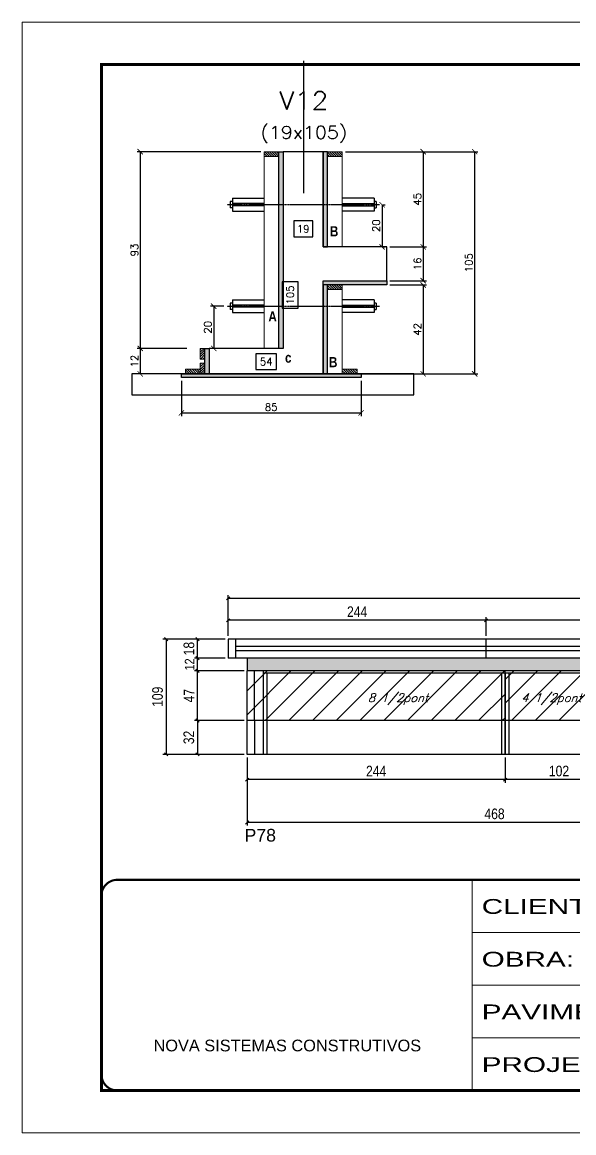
# Model space of a CAD drawing. Extents: x -10448 to -1189, y -11772 to 17235.
# Drawn here: x -10448 to -9926, y 11200 to 12250 of the extents above; entities that cross this region are included whole.
import ezdxf
from ezdxf.enums import TextEntityAlignment as Align

# ---------------------------------------------------------------- set-up
doc = ezdxf.new("R2010")
doc.units = 0
for name, pattern in [('CONTINUO', [0]), ('DASHED', [0.75, 0.5, -0.25]), ('HIDDEN', [0.375, 0.25, -0.125])]:
    doc.linetypes.add(name, pattern=pattern)
for name, color, linetype in [('5', 5, 'Continuous'), ('barrote', 251, 'Continuous'), ('COTA', 241, 'Continuous'), ('Cota Seção (2x)', 4, 'Continuous'), ('detalhes', 4, 'Continuous'), ('Painéis', 200, 'Continuous'), ('Reaproveitamento', 251, 'Continuous'), ('SARR_2.2x7', 40, 'Continuous'), ('SARR_3.5x7', 81, 'Continuous'), ('TENSOR', 3, 'Continuous'), ('texto', 7, 'Continuous'), ('Texto de Titulo', 7, 'Continuous'), ('Texto Qtd Sarr', 242, 'Continuous')]:
    doc.layers.add(name, color=color, linetype=linetype)
for name, color, linetype, lineweight in [('CONCRETO', 251, 'Continuous', 25), ('Folhas', 255, 'Continuous', 9), ('Hachura', 251, 'Continuous', 9), ('Madeira', 126, 'Continuous', 18), ('SARRAFO DE PRESSAO', 251, 'DASHED', 9), ('Texto Seção', 7, 'Continuous', 15)]:
    doc.layers.add(name, color=color, linetype=linetype, lineweight=lineweight)
doc.styles.add('ARIAL', font='arial.ttf')
doc.styles.add('COTA TECNICA', font='techl___.ttf', dxfattribs={"height": 10})
doc.styles.add('COTA TECNICA-50', font='techl___.ttf', dxfattribs={"height": 9})
doc.styles.add('Romans', font='romans.shx')
doc.styles.get("Standard").update_dxf_attribs({"font": 'arial.ttf'})
doc.styles.add('TECNICA', font='techb___.ttf', dxfattribs={"height": 10})
doc.styles.add('Tecnologia', font='')
doc.styles.get('Tecnologia').set_extended_font_data('Forgotten Futurist')
doc.dimstyles.new('COTA PAINEL-50', dxfattribs={"dimtxt": 9, "dimasz": 3, "dimexe": 3, "dimexo": 3, "dimgap": 3, "dimtad": 1, "dimdec": 1, "dimzin": 12, "dimdsep": 46, "dimtxsty": 'COTA TECNICA-50', "dimblk1": 'OBLIQUE', "dimblk2": 'OBLIQUE', "dimsah": 1, "dimcen": 0.9, "dimclrd": 4, "dimclre": 4, "dimclrt": 240, "dimadec": 1, "dimazin": 3, "dimtfac": 1, "dimtdec": 1, "dimtmove": 0, "dimatfit": 3, "dimfxl": 1, "dimtolj": 1, "dimtzin": 12, "dimarcsym": 0})
doc.dimstyles.new('Cota Seção (2x)', dxfattribs={"dimtxt": 7, "dimasz": 5, "dimexe": 3, "dimexo": 3, "dimgap": 2, "dimtad": 3, "dimdec": 1, "dimlfac": 0.5, "dimzin": 12, "dimdsep": 46, "dimtxsty": 'Romans', "dimblk": 'ARCHTICK', "dimcen": 0, "dimclrd": 4, "dimclre": 4, "dimclrt": 1, "dimadec": 1, "dimazin": 3, "dimtfac": 1, "dimtdec": 1, "dimtmove": 0, "dimatfit": 3, "dimldrblk": 'OBLIQUE', "dimfxl": 1, "dimtolj": 1, "dimtzin": 12, "dimarcsym": 0})
doc.dimstyles.new('Cota Seção interna', dxfattribs={"dimtxt": 7, "dimasz": 6, "dimexe": 0.18, "dimexo": 2, "dimgap": -4, "dimtad": 3, "dimdec": 1, "dimlfac": 0.5, "dimzin": 12, "dimdsep": 46, "dimtxsty": 'Romans', "dimblk": 'ARCHTICK', "dimcen": 0.09, "dimse1": 1, "dimse2": 1, "dimsd1": 1, "dimsd2": 1, "dimclrd": 180, "dimclre": 5, "dimclrt": 1, "dimadec": 0, "dimazin": 3, "dimtfac": 1, "dimtdec": 1, "dimtofl": 0, "dimtmove": 0, "dimatfit": 3, "dimldrblk": 'ARCHTICK', "dimfxl": 1, "dimtolj": 1, "dimtzin": 0, "dimarcsym": 0})
doc.dimstyles.new('PAINEL', dxfattribs={"dimtxt": 10, "dimasz": 3, "dimexe": 3, "dimexo": 3, "dimgap": 3, "dimtad": 1, "dimdec": 1, "dimzin": 12, "dimdsep": 46, "dimtxsty": 'COTA TECNICA', "dimblk1": 'OBLIQUE', "dimblk2": 'OBLIQUE', "dimsah": 1, "dimcen": 0.9, "dimclrd": 4, "dimclre": 4, "dimclrt": 240, "dimadec": 1, "dimazin": 3, "dimtfac": 1, "dimtdec": 1, "dimtmove": 0, "dimatfit": 3, "dimfxl": 1, "dimtolj": 1, "dimtzin": 12, "dimarcsym": 0})

# ---------------------------------------------------------------- blocks, each defined once
blk = doc.blocks.new('9999999999')
at = {"color": 30, "linetype": 'CONTINUO'}
for p, q in [((98564.6, 34230.2), (98564.6, 34429.4)), ((98564.6, 34379.6), (99584, 34379.6)), ((98564.6, 34329.8), (99488, 34329.8)), ((98564.6, 34280), (99488, 34280))]:
    blk.add_line(p, q, dxfattribs=at)
at = {"color": 30, "linetype": 'CONTINUO', "const_width": 2}
blk.add_lwpolyline([(99584, 34230.2), (99584, 34414.4, 0.414214), (99569, 34429.4), (98229, 34429.4, 0.414214), (98214, 34414.4), (98214, 34245.2, 0.414214), (98229, 34230.2), (99584, 34230.2)], format="xyb", dxfattribs=at)
at = {"layer": 'Folhas'}
blk.add_lwpolyline([(98139, 34190.2), (99624, 34190.2), (99624, 35240.2), (98139, 35240.2)], close=True, dxfattribs=at)
at = {"layer": 'Folhas', "color": 30, "const_width": 3}
blk.add_lwpolyline([(98214, 34230.2), (99584, 34230.2), (99584, 35200.2), (98214, 35200.2)], close=True, dxfattribs=at)
at = {"color": 7, "linetype": 'Continuous', "ltscale": 5, "style": 'ARIAL'}
blk.add_text('NOVA SISTEMAS CONSTRUTIVOS', height=11.059, dxfattribs=at).set_placement((98263.2, 34267.2))
at = {"layer": 'Folhas', "color": 7, "style": 'Tecnologia', "width": 1.5}
for s, p in [('CLIENTE:', (98573.7, 34397.2)), ('OBRA:', (98573.7, 34347.3)), ('PAVIMENTO:', (98573.7, 34297.5)), ('PROJETO:', (98573.7, 34247.7))]:
    blk.add_text(s, height=14, dxfattribs=at).set_placement(p)
blk = doc.blocks.new('titulo1')
at = {"layer": 'Defpoints', "color": 252, "linetype": 'HIDDEN', "ltscale": 2}
blk.add_line((0, 0), (0, 125), dxfattribs=at)
at = {"layer": 'Defpoints', "style": 'Romans', "oblique": 15}
blk.add_attdef('FOLHA', text='', height=10, dxfattribs=at).set_placement((0, 15.6), align=Align.MIDDLE_CENTER)
at = {"layer": 'Texto Qtd Sarr', "color": 3, "style": 'Romans', "oblique": 15}
for tag, height, p in [('TITULO', 17, (0, 71.4)), ('SEÇÃO', 12, (0, 41.5))]:
    blk.add_attdef(tag, text='', height=height, dxfattribs=at).set_placement(p, align=Align.MIDDLE_CENTER)
blk = doc.blocks.new('_ArchTick')
at = {"color": 0, "linetype": 'ByBlock', "const_width": 0.15}
blk.add_lwpolyline([(-0.5, -0.5), (0.5, 0.5)], dxfattribs=at)
blk = doc.blocks.new('*D430')
at = {"layer": 'COTA', "color": 4, "lineweight": -2, "transparency": 16777216}
for p, q in [((-10222.4, 12127.5), (-10339.6, 12127.5)), ((-10336.6, 12127.5), (-10336.6, 11941.5)), ((-10292.4, 11941.5), (-10339.6, 11941.5))]:
    blk.add_line(p, q, dxfattribs=at)
at = {"layer": 'Defpoints', "color": 0, "transparency": 16777216}
for p in [(-10219.4, 12127.5), (-10336.6, 11941.5), (-10289.4, 11941.5)]:
    blk.add_point(p, dxfattribs=at)
at = {"layer": 'COTA', "color": 4, "lineweight": -2, "transparency": 16777216, "xscale": 5, "yscale": 5, "zscale": 5}
for p, rotation in [((-10336.6, 12127.5), 90), ((-10336.6, 11941.5), 270)]:
    blk.add_blockref('_ArchTick', p, dxfattribs=dict(at, rotation=rotation))
at = {"layer": 'COTA', "color": 1, "transparency": 16777216, "insert": (-10342.1, 12034.5), "char_height": 7, "attachment_point": 5, "rotation": 90, "style": 'Romans'}
blk.add_mtext('\\A1;93', dxfattribs=at)
blk = doc.blocks.new('_Oblique')
at = {"color": 0, "linetype": 'ByBlock', "lineweight": -2}
blk.add_line((-0.5, -0.5), (0.5, 0.5), dxfattribs=at)
blk = doc.blocks.new('*D431')
at = {"layer": 'COTA', "color": 4, "lineweight": -2, "transparency": 16777216}
for p, q in [((-10142.4, 12127.5), (-10065.9, 12127.5)), ((-10068.9, 12127.5), (-10068.9, 12037.5)), ((-10100.4, 12037.5), (-10065.9, 12037.5))]:
    blk.add_line(p, q, dxfattribs=at)
at = {"layer": 'Defpoints', "color": 0, "transparency": 16777216}
for p in [(-10145.4, 12127.5), (-10103.4, 12037.5), (-10068.9, 12037.5)]:
    blk.add_point(p, dxfattribs=at)
at = {"layer": 'COTA', "color": 4, "lineweight": -2, "transparency": 16777216, "xscale": 5, "yscale": 5, "zscale": 5}
for p, rotation in [((-10068.9, 12127.5), 90), ((-10068.9, 12037.5), 270)]:
    blk.add_blockref('_ArchTick', p, dxfattribs=dict(at, rotation=rotation))
at = {"layer": 'COTA', "color": 1, "transparency": 16777216, "insert": (-10074.4, 12082.5), "char_height": 7, "attachment_point": 5, "rotation": 90, "style": 'Romans'}
blk.add_mtext('\\A1;45', dxfattribs=at)
blk = doc.blocks.new('*D432')
at = {"layer": 'Cota Seção (2x)', "color": 180, "lineweight": -2, "transparency": 16777216}
for p, q in [((-10207.6, 11936.5), (-10227.2, 11936.5)), ((-10227.2, 11936.5), (-10227.2, 11921.5)), ((-10207.6, 11921.5), (-10207.6, 11936.5)), ((-10227.2, 11921.5), (-10207.6, 11921.5))]:
    blk.add_line(p, q, dxfattribs=at)
at = {"layer": 'Defpoints', "color": 0, "transparency": 16777216}
for p in [(-10271.4, 11925.5), (-10163.4, 11925.5), (-10163.4, 11917.5)]:
    blk.add_point(p, dxfattribs=at)
at = {"layer": 'Cota Seção (2x)', "color": 1, "transparency": 16777216, "insert": (-10217.4, 11929), "char_height": 7, "attachment_point": 5, "style": 'Romans'}
blk.add_mtext('\\A1;54', dxfattribs=at)
blk = doc.blocks.new('*D434')
at = {"layer": 'COTA', "color": 4, "lineweight": -2, "transparency": 16777216}
for p, q in [((-10257.4, 11981.4), (-10270.1, 11981.4)), ((-10267.1, 11981.4), (-10267.1, 11941.5)), ((-10257.4, 11941.5), (-10270.1, 11941.5))]:
    blk.add_line(p, q, dxfattribs=at)
at = {"layer": 'Defpoints', "color": 0, "transparency": 16777216}
for p in [(-10254.4, 11981.4), (-10267.1, 11941.5), (-10254.4, 11941.5)]:
    blk.add_point(p, dxfattribs=at)
at = {"layer": 'COTA', "color": 4, "lineweight": -2, "transparency": 16777216, "xscale": 5, "yscale": 5, "zscale": 5}
for p, rotation in [((-10267.1, 11981.4), 90), ((-10267.1, 11941.5), 270)]:
    blk.add_blockref('_ArchTick', p, dxfattribs=dict(at, rotation=rotation))
at = {"layer": 'COTA', "color": 1, "transparency": 16777216, "insert": (-10272.6, 11961.5), "char_height": 7, "attachment_point": 5, "rotation": 90, "style": 'Romans'}
blk.add_mtext('\\A1;20', dxfattribs=at)
blk = doc.blocks.new('*D435')
at = {"layer": 'COTA', "color": 4, "lineweight": -2, "transparency": 16777216}
for p, q in [((-10100.4, 12037.5), (-10065.9, 12037.5)), ((-10068.9, 12037.5), (-10068.9, 12005.5)), ((-10100.4, 12005.5), (-10065.9, 12005.5))]:
    blk.add_line(p, q, dxfattribs=at)
at = {"layer": 'Defpoints', "color": 0, "transparency": 16777216}
for p in [(-10103.4, 12037.5), (-10103.4, 12005.5), (-10068.9, 12005.5)]:
    blk.add_point(p, dxfattribs=at)
at = {"layer": 'COTA', "color": 4, "lineweight": -2, "transparency": 16777216, "xscale": 5, "yscale": 5, "zscale": 5}
for p, rotation in [((-10068.9, 12037.5), 90), ((-10068.9, 12005.5), 270)]:
    blk.add_blockref('_ArchTick', p, dxfattribs=dict(at, rotation=rotation))
at = {"layer": 'COTA', "color": 1, "transparency": 16777216, "insert": (-10074.4, 12021.5), "char_height": 7, "attachment_point": 5, "rotation": 90, "style": 'Romans'}
blk.add_mtext('\\A1;16', dxfattribs=at)
blk = doc.blocks.new('*D436')
at = {"layer": 'COTA', "color": 4, "lineweight": -2, "transparency": 16777216}
for p, q in [((-10100.4, 12001.5), (-10065.9, 12001.5)), ((-10068.9, 12001.5), (-10068.9, 11917.5)), ((-10142.4, 11917.5), (-10065.9, 11917.5))]:
    blk.add_line(p, q, dxfattribs=at)
at = {"layer": 'Defpoints', "color": 0, "transparency": 16777216}
for p in [(-10103.4, 12001.5), (-10145.4, 11917.5), (-10068.9, 11917.5)]:
    blk.add_point(p, dxfattribs=at)
at = {"layer": 'COTA', "color": 4, "lineweight": -2, "transparency": 16777216, "xscale": 5, "yscale": 5, "zscale": 5}
for p, rotation in [((-10068.9, 12001.5), 90), ((-10068.9, 11917.5), 270)]:
    blk.add_blockref('_ArchTick', p, dxfattribs=dict(at, rotation=rotation))
at = {"layer": 'COTA', "color": 1, "transparency": 16777216, "insert": (-10074.4, 11959.5), "char_height": 7, "attachment_point": 5, "rotation": 90, "style": 'Romans'}
blk.add_mtext('\\A1;42', dxfattribs=at)
blk = doc.blocks.new('*D433')
at = {"layer": 'COTA', "color": 4, "lineweight": -2, "transparency": 16777216}
for p, q in [((-10292.4, 11941.5), (-10339.6, 11941.5)), ((-10336.6, 11941.5), (-10336.6, 11917.5)), ((-10282.8, 11917.5), (-10339.6, 11917.5))]:
    blk.add_line(p, q, dxfattribs=at)
at = {"layer": 'Defpoints', "color": 0, "transparency": 16777216}
for p in [(-10289.4, 11941.5), (-10336.6, 11917.5), (-10279.8, 11917.5)]:
    blk.add_point(p, dxfattribs=at)
at = {"layer": 'COTA', "color": 4, "lineweight": -2, "transparency": 16777216, "xscale": 5, "yscale": 5, "zscale": 5}
for p, rotation in [((-10336.6, 11941.5), 90), ((-10336.6, 11917.5), 270)]:
    blk.add_blockref('_ArchTick', p, dxfattribs=dict(at, rotation=rotation))
at = {"layer": 'COTA', "color": 1, "transparency": 16777216, "insert": (-10342.1, 11929.5), "char_height": 7, "attachment_point": 5, "rotation": 90, "style": 'Romans'}
blk.add_mtext('\\A1;12', dxfattribs=at)
blk = doc.blocks.new('*D437')
at = {"layer": 'COTA', "color": 4, "lineweight": -2, "transparency": 16777216}
for p, q in [((-10142.4, 12127.5), (-10017.2, 12127.5)), ((-10020.2, 12127.5), (-10020.2, 11917.5)), ((-10142.4, 11917.5), (-10017.2, 11917.5))]:
    blk.add_line(p, q, dxfattribs=at)
at = {"layer": 'Defpoints', "color": 0, "transparency": 16777216}
for p in [(-10145.4, 12127.5), (-10145.4, 11917.5), (-10020.2, 11917.5)]:
    blk.add_point(p, dxfattribs=at)
at = {"layer": 'COTA', "color": 4, "lineweight": -2, "transparency": 16777216, "xscale": 5, "yscale": 5, "zscale": 5}
for p, rotation in [((-10020.2, 12127.5), 90), ((-10020.2, 11917.5), 270)]:
    blk.add_blockref('_ArchTick', p, dxfattribs=dict(at, rotation=rotation))
at = {"layer": 'COTA', "color": 1, "transparency": 16777216, "insert": (-10025.7, 12022.5), "char_height": 7, "attachment_point": 5, "rotation": 90, "style": 'Romans'}
blk.add_mtext('\\A1;105', dxfattribs=at)
blk = doc.blocks.new('*D438')
at = {"layer": 'Cota Seção (2x)', "color": 180, "lineweight": -2, "transparency": 16777216}
for p, q in [((-10187.3, 12004.5), (-10202.3, 12004.5)), ((-10202.3, 12004.5), (-10202.3, 11979.5)), ((-10187.3, 11979.5), (-10187.3, 12004.5)), ((-10202.3, 11979.5), (-10187.3, 11979.5))]:
    blk.add_line(p, q, dxfattribs=at)
at = {"layer": 'Defpoints', "color": 0, "transparency": 16777216}
for p in [(-10163.4, 12127.5), (-10183.3, 11917.5), (-10163.4, 11917.5)]:
    blk.add_point(p, dxfattribs=at)
at = {"layer": 'Cota Seção (2x)', "color": 1, "transparency": 16777216, "insert": (-10194.8, 11992), "char_height": 7, "attachment_point": 5, "rotation": 90, "style": 'Romans'}
blk.add_mtext('\\A1;105', dxfattribs=at)
blk = doc.blocks.new('*D439')
at = {"layer": 'COTA', "color": 4, "lineweight": -2, "transparency": 16777216}
for p, q in [((-10297.7, 11910.9), (-10297.7, 11877.5)), ((-10127.7, 11910.9), (-10127.7, 11877.5)), ((-10297.7, 11880.5), (-10127.7, 11880.5))]:
    blk.add_line(p, q, dxfattribs=at)
at = {"layer": 'Defpoints', "color": 0, "transparency": 16777216}
for p in [(-10297.7, 11913.9), (-10127.7, 11913.9), (-10127.7, 11880.5)]:
    blk.add_point(p, dxfattribs=at)
at = {"layer": 'COTA', "color": 4, "lineweight": -2, "transparency": 16777216, "xscale": 5, "yscale": 5, "zscale": 5, "rotation": 180}
blk.add_blockref('_ArchTick', (-10297.7, 11880.5), dxfattribs=at)
at = {"layer": 'COTA', "color": 4, "lineweight": -2, "transparency": 16777216, "xscale": 5, "yscale": 5, "zscale": 5}
blk.add_blockref('_ArchTick', (-10127.7, 11880.5), dxfattribs=at)
at = {"layer": 'COTA', "color": 1, "transparency": 16777216, "insert": (-10212.7, 11886), "char_height": 7, "attachment_point": 5, "style": 'Romans'}
blk.add_mtext('\\A1;85', dxfattribs=at)
blk = doc.blocks.new('*D440')
at = {"layer": 'Cota Seção (2x)', "color": 180, "lineweight": -2, "transparency": 16777216}
for p, q in [((-10173.4, 12062), (-10191.4, 12062)), ((-10191.4, 12062), (-10191.4, 12047)), ((-10173.4, 12047), (-10173.4, 12062)), ((-10191.4, 12047), (-10173.4, 12047))]:
    blk.add_line(p, q, dxfattribs=at)
at = {"layer": 'Defpoints', "color": 0, "transparency": 16777216}
for p in [(-10201.4, 12127.5), (-10163.4, 12127.5), (-10163.4, 12043)]:
    blk.add_point(p, dxfattribs=at)
at = {"layer": 'Cota Seção (2x)', "color": 1, "transparency": 16777216, "insert": (-10182.4, 12054.5), "char_height": 7, "attachment_point": 5, "style": 'Romans'}
blk.add_mtext('\\A1;19', dxfattribs=at)
blk = doc.blocks.new('*D441')
at = {"layer": 'COTA', "color": 4, "lineweight": -2, "transparency": 16777216}
for p, q in [((-10107.8, 12077.4), (-10107.8, 12037.5)), ((-10107.1, 12077.4), (-10104.8, 12077.4)), ((-10107.1, 12037.5), (-10104.8, 12037.5))]:
    blk.add_line(p, q, dxfattribs=at)
at = {"layer": 'Defpoints', "color": 0, "transparency": 16777216}
for p in [(-10110.1, 12077.4), (-10110.1, 12037.5), (-10107.8, 12037.5)]:
    blk.add_point(p, dxfattribs=at)
at = {"layer": 'COTA', "color": 4, "lineweight": -2, "transparency": 16777216, "xscale": 5, "yscale": 5, "zscale": 5}
for p, rotation in [((-10107.8, 12077.4), 90), ((-10107.8, 12037.5), 270)]:
    blk.add_blockref('_ArchTick', p, dxfattribs=dict(at, rotation=rotation))
at = {"layer": 'COTA', "color": 1, "transparency": 16777216, "insert": (-10113.3, 12057.5), "char_height": 7, "attachment_point": 5, "rotation": 90, "style": 'Romans'}
blk.add_mtext('\\A1;20', dxfattribs=at)
blk = doc.blocks.new('*D454')
at = {"layer": 'COTA', "color": 4, "linetype": 'ByBlock', "lineweight": -2, "transparency": 16777216}
for p, q in [((-10235.4, 11554.7), (-10235.4, 11490.3)), ((-9767.4, 11554.7), (-9767.4, 11490.3)), ((-9767.4, 11493.3), (-10235.4, 11493.3))]:
    blk.add_line(p, q, dxfattribs=at)
at = {"layer": 'Defpoints', "color": 0, "linetype": 'ByBlock', "transparency": 16777216}
for p in [(-10235.4, 11557.7), (-9767.4, 11557.7), (-10235.4, 11493.3)]:
    blk.add_point(p, dxfattribs=at)
at = {"layer": 'COTA', "color": 4, "linetype": 'ByBlock', "lineweight": -2, "transparency": 16777216, "xscale": 3, "yscale": 3, "zscale": 3, "rotation": 180}
blk.add_blockref('_Oblique', (-10235.4, 11493.3), dxfattribs=at)
at = {"layer": 'COTA', "color": 4, "linetype": 'ByBlock', "lineweight": -2, "transparency": 16777216, "xscale": 3, "yscale": 3, "zscale": 3}
blk.add_blockref('_Oblique', (-9767.4, 11493.3), dxfattribs=at)
at = {"layer": 'COTA', "color": 240, "linetype": 'ByBlock', "transparency": 16777216, "insert": (-10001.4, 11501.4), "char_height": 10, "attachment_point": 5, "style": 'COTA TECNICA'}
blk.add_mtext('\\A1;468', dxfattribs=at)
blk = doc.blocks.new('*D445')
at = {"layer": 'COTA', "color": 4, "lineweight": -2, "transparency": 16777216}
for p, q in [((-10238.4, 11636.7), (-10285.4, 11636.7)), ((-10282.4, 11589.7), (-10282.4, 11636.7)), ((-10238.4, 11589.7), (-10285.4, 11589.7))]:
    blk.add_line(p, q, dxfattribs=at)
at = {"layer": 'Defpoints', "color": 0, "transparency": 16777216}
for p in [(-10282.4, 11636.7), (-10235.4, 11636.7), (-10235.4, 11589.7)]:
    blk.add_point(p, dxfattribs=at)
at = {"layer": 'COTA', "color": 4, "lineweight": -2, "transparency": 16777216, "xscale": 3, "yscale": 3, "zscale": 3}
for p, rotation in [((-10282.4, 11636.7), 90), ((-10282.4, 11589.7), 270)]:
    blk.add_blockref('_Oblique', p, dxfattribs=dict(at, rotation=rotation))
at = {"layer": 'COTA', "color": 240, "transparency": 16777216, "insert": (-10290.4, 11613.2), "char_height": 10, "attachment_point": 5, "rotation": 90, "style": 'COTA TECNICA'}
blk.add_mtext('\\A1;47', dxfattribs=at)
blk = doc.blocks.new('*D451')
at = {"layer": 'COTA', "color": 4, "linetype": 'ByBlock', "lineweight": -2, "transparency": 16777216}
for p, q in [((-10256.4, 11648.7), (-10285.4, 11648.7)), ((-10282.4, 11636.7), (-10282.4, 11648.7)), ((-10238.4, 11636.7), (-10285.4, 11636.7))]:
    blk.add_line(p, q, dxfattribs=at)
at = {"layer": 'Defpoints', "color": 0, "linetype": 'ByBlock', "transparency": 16777216}
for p in [(-10282.4, 11648.7), (-10253.4, 11648.7), (-10235.4, 11636.7)]:
    blk.add_point(p, dxfattribs=at)
at = {"layer": 'COTA', "color": 4, "linetype": 'ByBlock', "lineweight": -2, "transparency": 16777216, "xscale": 3, "yscale": 3, "zscale": 3}
for p, rotation in [((-10282.4, 11648.7), 90), ((-10282.4, 11636.7), 270)]:
    blk.add_blockref('_Oblique', p, dxfattribs=dict(at, rotation=rotation))
at = {"layer": 'COTA', "color": 240, "linetype": 'ByBlock', "transparency": 16777216, "insert": (-10289.9, 11642.7), "char_height": 9, "attachment_point": 5, "rotation": 90, "style": 'COTA TECNICA-50'}
blk.add_mtext('\\A1;12', dxfattribs=at)
blk = doc.blocks.new('*D442')
at = {"layer": 'COTA', "color": 4, "lineweight": -2, "transparency": 16777216}
for p, q in [((-10256.4, 11666.7), (-10315.1, 11666.7)), ((-10312.1, 11666.7), (-10312.1, 11557.7)), ((-10238.4, 11557.7), (-10315.1, 11557.7))]:
    blk.add_line(p, q, dxfattribs=at)
at = {"layer": 'Defpoints', "color": 0, "transparency": 16777216}
for p in [(-10253.4, 11666.7), (-10312.1, 11557.7), (-10235.4, 11557.7)]:
    blk.add_point(p, dxfattribs=at)
at = {"layer": 'COTA', "color": 4, "lineweight": -2, "transparency": 16777216, "xscale": 3, "yscale": 3, "zscale": 3}
for p, rotation in [((-10312.1, 11666.7), 90), ((-10312.1, 11557.7), 270)]:
    blk.add_blockref('_Oblique', p, dxfattribs=dict(at, rotation=rotation))
at = {"layer": 'COTA', "color": 240, "transparency": 16777216, "insert": (-10320.2, 11612.2), "char_height": 10, "attachment_point": 5, "rotation": 90, "style": 'COTA TECNICA'}
blk.add_mtext('\\A1;109', dxfattribs=at)
blk = doc.blocks.new('*D443')
at = {"layer": 'COTA', "color": 4, "lineweight": -2, "transparency": 16777216}
for p, q in [((-10256.4, 11666.7), (-10285.4, 11666.7)), ((-10282.4, 11648.7), (-10282.4, 11666.7)), ((-10256.4, 11648.7), (-10285.4, 11648.7))]:
    blk.add_line(p, q, dxfattribs=at)
at = {"layer": 'Defpoints', "color": 0, "transparency": 16777216}
for p in [(-10282.4, 11666.7), (-10253.4, 11666.7), (-10253.4, 11648.7)]:
    blk.add_point(p, dxfattribs=at)
at = {"layer": 'COTA', "color": 4, "lineweight": -2, "transparency": 16777216, "xscale": 3, "yscale": 3, "zscale": 3}
for p, rotation in [((-10282.4, 11666.7), 90), ((-10282.4, 11648.7), 270)]:
    blk.add_blockref('_Oblique', p, dxfattribs=dict(at, rotation=rotation))
at = {"layer": 'COTA', "color": 240, "transparency": 16777216, "insert": (-10290.5, 11657.7), "char_height": 10, "attachment_point": 5, "rotation": 90, "style": 'COTA TECNICA'}
blk.add_mtext('\\A1;18', dxfattribs=at)
blk = doc.blocks.new('*D455')
at = {"layer": 'COTA', "color": 4, "lineweight": -2, "transparency": 16777216}
for p, q in [((-10238.4, 11589.7), (-10285.4, 11589.7)), ((-10282.4, 11589.7), (-10282.4, 11557.7)), ((-10238.4, 11557.7), (-10285.4, 11557.7))]:
    blk.add_line(p, q, dxfattribs=at)
at = {"layer": 'Defpoints', "color": 0, "transparency": 16777216}
for p in [(-10235.4, 11589.7), (-10282.4, 11557.7), (-10235.4, 11557.7)]:
    blk.add_point(p, dxfattribs=at)
at = {"layer": 'COTA', "color": 4, "lineweight": -2, "transparency": 16777216, "xscale": 3, "yscale": 3, "zscale": 3}
for p, rotation in [((-10282.4, 11589.7), 90), ((-10282.4, 11557.7), 270)]:
    blk.add_blockref('_Oblique', p, dxfattribs=dict(at, rotation=rotation))
at = {"layer": 'COTA', "color": 240, "transparency": 16777216, "insert": (-10290.6, 11573.7), "char_height": 10, "attachment_point": 5, "rotation": 90, "style": 'COTA TECNICA'}
blk.add_mtext('\\A1;32', dxfattribs=at)
blk = doc.blocks.new('*D459')
at = {"layer": 'COTA', "color": 4, "lineweight": -2, "transparency": 16777216}
for p, q in [((-10009.4, 11669.7), (-10009.4, 11687.5)), ((-9765.4, 11669.7), (-9765.4, 11687.5)), ((-9765.4, 11684.5), (-10009.4, 11684.5))]:
    blk.add_line(p, q, dxfattribs=at)
at = {"layer": 'Defpoints', "color": 0, "transparency": 16777216}
for p in [(-10009.4, 11684.5), (-10009.4, 11666.7), (-9765.4, 11666.7)]:
    blk.add_point(p, dxfattribs=at)
at = {"layer": 'COTA', "color": 4, "lineweight": -2, "transparency": 16777216, "xscale": 3, "yscale": 3, "zscale": 3, "rotation": 180}
blk.add_blockref('_Oblique', (-10009.4, 11684.5), dxfattribs=at)
at = {"layer": 'COTA', "color": 4, "lineweight": -2, "transparency": 16777216, "xscale": 3, "yscale": 3, "zscale": 3}
blk.add_blockref('_Oblique', (-9765.4, 11684.5), dxfattribs=at)
at = {"layer": 'COTA', "color": 240, "transparency": 16777216, "insert": (-9887.4, 11692.6), "char_height": 10, "attachment_point": 5, "style": 'COTA TECNICA'}
blk.add_mtext('\\A1;244', dxfattribs=at)
blk = doc.blocks.new('*D460')
at = {"layer": 'COTA', "color": 4, "lineweight": -2, "transparency": 16777216}
for p, q in [((-10253.4, 11669.7), (-10253.4, 11687.5)), ((-10009.4, 11669.7), (-10009.4, 11687.5)), ((-10009.4, 11684.5), (-10253.4, 11684.5))]:
    blk.add_line(p, q, dxfattribs=at)
at = {"layer": 'Defpoints', "color": 0, "transparency": 16777216}
for p in [(-10253.4, 11684.5), (-10253.4, 11666.7), (-10009.4, 11666.7)]:
    blk.add_point(p, dxfattribs=at)
at = {"layer": 'COTA', "color": 4, "lineweight": -2, "transparency": 16777216, "xscale": 3, "yscale": 3, "zscale": 3, "rotation": 180}
blk.add_blockref('_Oblique', (-10253.4, 11684.5), dxfattribs=at)
at = {"layer": 'COTA', "color": 4, "lineweight": -2, "transparency": 16777216, "xscale": 3, "yscale": 3, "zscale": 3}
blk.add_blockref('_Oblique', (-10009.4, 11684.5), dxfattribs=at)
at = {"layer": 'COTA', "color": 240, "transparency": 16777216, "insert": (-10131.4, 11692.6), "char_height": 10, "attachment_point": 5, "style": 'COTA TECNICA'}
blk.add_mtext('\\A1;244', dxfattribs=at)
blk = doc.blocks.new('*D444')
at = {"layer": 'COTA', "color": 4, "lineweight": -2, "transparency": 16777216}
for p, q in [((-10253.4, 11669.7), (-10253.4, 11708.2)), ((-9280.4, 11669.7), (-9280.4, 11708.2)), ((-9280.4, 11705.2), (-10253.4, 11705.2))]:
    blk.add_line(p, q, dxfattribs=at)
at = {"layer": 'Defpoints', "color": 0, "transparency": 16777216}
for p in [(-10253.4, 11705.2), (-10253.4, 11666.7), (-9280.4, 11666.7)]:
    blk.add_point(p, dxfattribs=at)
at = {"layer": 'COTA', "color": 4, "lineweight": -2, "transparency": 16777216, "xscale": 3, "yscale": 3, "zscale": 3, "rotation": 180}
blk.add_blockref('_Oblique', (-10253.4, 11705.2), dxfattribs=at)
at = {"layer": 'COTA', "color": 4, "lineweight": -2, "transparency": 16777216, "xscale": 3, "yscale": 3, "zscale": 3}
blk.add_blockref('_Oblique', (-9280.4, 11705.2), dxfattribs=at)
at = {"layer": 'COTA', "color": 240, "transparency": 16777216, "insert": (-9766.9, 11713.4), "char_height": 10, "attachment_point": 5, "style": 'COTA TECNICA'}
blk.add_mtext('\\A1;973', dxfattribs=at)
blk = doc.blocks.new('*D472')
at = {"layer": 'COTA', "color": 4, "linetype": 'ByBlock', "lineweight": -2, "transparency": 16777216}
for p, q in [((-9889.4, 11586.7), (-9889.4, 11530.8)), ((-9991.4, 11554.7), (-9991.4, 11530.8)), ((-9889.4, 11533.8), (-9991.4, 11533.8))]:
    blk.add_line(p, q, dxfattribs=at)
at = {"layer": 'Defpoints', "color": 0, "linetype": 'ByBlock', "transparency": 16777216}
for p in [(-9889.4, 11589.7), (-9991.4, 11557.7), (-9991.4, 11533.8)]:
    blk.add_point(p, dxfattribs=at)
at = {"layer": 'COTA', "color": 4, "linetype": 'ByBlock', "lineweight": -2, "transparency": 16777216, "xscale": 3, "yscale": 3, "zscale": 3, "rotation": 180}
blk.add_blockref('_Oblique', (-9991.4, 11533.8), dxfattribs=at)
at = {"layer": 'COTA', "color": 4, "linetype": 'ByBlock', "lineweight": -2, "transparency": 16777216, "xscale": 3, "yscale": 3, "zscale": 3}
blk.add_blockref('_Oblique', (-9889.4, 11533.8), dxfattribs=at)
at = {"layer": 'COTA', "color": 240, "linetype": 'ByBlock', "transparency": 16777216, "insert": (-9940.4, 11541.9), "char_height": 10, "attachment_point": 5, "style": 'COTA TECNICA'}
blk.add_mtext('\\A1;102', dxfattribs=at)
blk = doc.blocks.new('*D473')
at = {"layer": 'COTA', "color": 4, "linetype": 'ByBlock', "lineweight": -2, "transparency": 16777216}
for p, q in [((-10235.4, 11554.7), (-10235.4, 11530.8)), ((-9991.4, 11554.7), (-9991.4, 11530.8)), ((-9991.4, 11533.8), (-10235.4, 11533.8))]:
    blk.add_line(p, q, dxfattribs=at)
at = {"layer": 'Defpoints', "color": 0, "linetype": 'ByBlock', "transparency": 16777216}
for p in [(-10235.4, 11557.7), (-9991.4, 11557.7), (-10235.4, 11533.8)]:
    blk.add_point(p, dxfattribs=at)
at = {"layer": 'COTA', "color": 4, "linetype": 'ByBlock', "lineweight": -2, "transparency": 16777216, "xscale": 3, "yscale": 3, "zscale": 3, "rotation": 180}
blk.add_blockref('_Oblique', (-10235.4, 11533.8), dxfattribs=at)
at = {"layer": 'COTA', "color": 4, "linetype": 'ByBlock', "lineweight": -2, "transparency": 16777216, "xscale": 3, "yscale": 3, "zscale": 3}
blk.add_blockref('_Oblique', (-9991.4, 11533.8), dxfattribs=at)
at = {"layer": 'COTA', "color": 240, "linetype": 'ByBlock', "transparency": 16777216, "insert": (-10113.4, 11541.9), "char_height": 10, "attachment_point": 5, "style": 'COTA TECNICA'}
blk.add_mtext('\\A1;244', dxfattribs=at)

msp = doc.modelspace()

# ---------------------------------------------------------------- hatches: boundary and pattern name
at = {"layer": 'COTA', "linetype": 'ByBlock'}
h = msp.add_hatch(dxfattribs=at)
h.set_pattern_fill('AR-CONC', color=256, scale=0.03)
h.set_pattern_definition([(50, (56.461, -2683.739), (5.4655401, -0.4781726), [0.5715, -6.2865]), (355, (56.461, -2683.739), (-1.0573026, 5.7317054), [0.4572, -5.0292175]), (100.451445, (56.9164, -2683.7787), (4.4082374, 5.2535326), [0.4857003, -5.3427073]), (46.1842, (56.461, -2682.215), (8.1323712, -1.2612698), [0.85725, -9.42975]), (96.63556, (57.139, -2682.32), (7.122124, 7.4227837), [0.7285507, -8.0140682]), (351.18415, (56.461, -2682.215), (7.122124, 7.4227837), [0.685799, -7.543792]), (21, (57.223, -2682.596), (4.5484317, -3.067956), [0.5715, -6.2865]), (326, (57.223, -2682.596), (1.8540609, 5.525639), [0.4572, -5.0292]), (71.451445, (57.602, -2682.8515), (6.4024926, 2.457683), [0.4857003, -5.3426981]), (37.5, (56.461, -2683.7389), (0.0926581, 2.53665117), [0, -4.96824, 0, -5.1054, 0, -5.04825]), (7.5, (56.461, -2683.739), (2.00458988, 3.00541724), [0, -2.91084, 0, -4.85394, 0, -1.92405]), (327.5, (54.7617, -2683.7389), (4.06771786, -0.17186232), [0, -1.905, 0, -5.9436, 0, -7.8867]), (317.5, (53.9997, -2683.739), (4.44387544, 0.7627947), [0, -2.4765, 0, -3.94716, 0, -5.6007])])
h.paths.add_polyline_path([(-9767.43, 11636.68), (-9767.43, 11557.68), (-9748.39, 11557.68), (-9748.39, 11636.68), (-9464.89, 11636.68), (-9280.39, 11636.68), (-9280.39, 11648.68), (-10235.43, 11648.68), (-10235.43, 11636.68), (-9988.43, 11636.68)])
at = {"layer": 'Hachura'}
h = msp.add_hatch(dxfattribs=at)
h.set_pattern_fill('ANSI31', color=256, scale=0.5, angle=90, style=0)
h.set_pattern_definition([(135, (-32964.5688, 20430.7452), (-1.12253202, -1.12253202), [])])
h.paths.add_polyline_path([(-10219.4, 12127.5), (-10219.4, 12123.1), (-10205.4, 12123.1), (-10205.4, 12127.5)])
h = msp.add_hatch(color=256, dxfattribs=at)
h.dxf.hatch_style = 1
h.paths.add_polyline_path([(-10205.4, 12127.5), (-10201.4, 12127.5), (-10201.4, 11941.5), (-10205.4, 11941.5)])
h = msp.add_hatch(color=256, dxfattribs=at)
h.dxf.hatch_style = 1
h.paths.add_polyline_path([(-10159.4, 12127.5), (-10163.4, 12127.5), (-10163.4, 12037.5), (-10159.4, 12037.5)])
h = msp.add_hatch(dxfattribs=at)
h.set_pattern_fill('ANSI31', color=256, scale=0.5, angle=270, style=0)
h.set_pattern_definition([(315, (12994.6715, 3642.2577), (1.12253202, 1.12253202), [])])
h.paths.add_polyline_path([(-10145.4, 12127.5), (-10145.4, 12123.1), (-10159.4, 12123.1), (-10159.4, 12127.5)])
h = msp.add_hatch(color=256, dxfattribs=at)
h.dxf.hatch_style = 1
h.paths.add_polyline_path([(-10163.4, 12001.5), (-10163.4, 12005.5), (-10103.4, 12005.5), (-10103.4, 12001.5)])
h = msp.add_hatch(color=256, dxfattribs=at)
h.dxf.hatch_style = 1
h.paths.add_polyline_path([(-10159.4, 12001.5), (-10163.4, 12001.5), (-10163.4, 11917.5), (-10159.4, 11917.5)])
h = msp.add_hatch(dxfattribs=at)
h.set_pattern_fill('ANSI31', color=256, scale=0.5, angle=270, style=0)
h.set_pattern_definition([(315, (12994.6715, 3516.2577), (1.12253202, 1.12253202), [])])
h.paths.add_polyline_path([(-10145.4, 12001.5), (-10145.4, 11997.1), (-10159.4, 11997.1), (-10159.4, 12001.5)])
h = msp.add_hatch(dxfattribs=at)
h.set_pattern_fill('ANSI31', color=256, scale=0.5, style=0)
h.set_pattern_definition([(45, (-1914.7049, 34604.1216), (-1.12253202, 1.12253202), [])])
h.paths.add_polyline_path([(-10275.4, 11941.5), (-10279.8, 11941.5), (-10279.8, 11931.5), (-10275.4, 11931.5)])
h = msp.add_hatch(color=256, dxfattribs=at)
h.dxf.hatch_style = 1
h.paths.add_polyline_path([(-10275.4, 11941.5), (-10271.4, 11941.5), (-10271.4, 11917.5), (-10275.4, 11917.5)])
h = msp.add_hatch(color=256, dxfattribs=at)
h.dxf.hatch_style = 1
h.paths.add_polyline_path([(-10297.7, 11913.9), (-10297.7, 11917.5), (-10127.7, 11917.5), (-10127.7, 11913.9)])
h = msp.add_hatch(dxfattribs=at)
h.set_pattern_fill('ANSI31', color=256, scale=0.5, angle=270, style=0)
h.set_pattern_definition([(315, (13024.2715, 3687.8577), (1.12253202, 1.12253202), [])])
h.paths.add_polyline_path([(-10279.8, 11917.5), (-10279.8, 11921.9), (-10293.8, 11921.9), (-10293.8, 11917.5)])
h = msp.add_hatch(dxfattribs=at)
h.set_pattern_fill('ANSI31', color=256, scale=0.5, style=0)
h.set_pattern_definition([(45, (-1914.7049, 34590.1216), (-1.12253202, 1.12253202), [])])
h.paths.add_polyline_path([(-10275.4, 11927.5), (-10279.8, 11927.5), (-10279.8, 11917.5), (-10275.4, 11917.5)])
h = msp.add_hatch(dxfattribs=at)
h.set_pattern_fill('ANSI31', color=256, scale=0.5, angle=270, style=0)
h.set_pattern_definition([(315, (12850.6715, 3687.8577), (1.12253202, 1.12253202), [])])
h.paths.add_polyline_path([(-10131.4, 11917.5), (-10131.4, 11921.9), (-10145.4, 11921.9), (-10145.4, 11917.5)])
at = {"layer": 'Reaproveitamento', "linetype": 'ByBlock'}
h = msp.add_hatch(dxfattribs=at)
h.set_pattern_fill('ANSI31', color=256, scale=5)
h.set_pattern_definition([(45, (-142621.305, -11523.368), (-11.2253202, 11.2253202), [])])
h.paths.add_polyline_path([(-9991.43, 11589.68), (-9991.43, 11636.68), (-10235.43, 11636.68), (-10235.43, 11589.68)])
at = {"layer": 'Reaproveitamento'}
h = msp.add_hatch(dxfattribs=at)
h.set_pattern_fill('ANSI31', color=256, scale=5)
h.paths.add_polyline_path([(-9889.43, 11636.68), (-9988.43, 11636.68), (-9991.43, 11636.68), (-9991.43, 11589.68), (-9988.43, 11589.68), (-9889.43, 11589.68)])

# ---------------------------------------------------------------- linework, layer by layer
at = {"ltscale": 3}
for p, q in [((-10251.4, 12080.43), (-10251.4, 12074.43)), ((-10249.4, 12080.43), (-10251.4, 12080.43)), ((-10249.4, 12083.43), (-10249.4, 12071.43)), ((-10249.4, 12083.43), (-10219.4, 12083.43)), ((-10219.4, 12078.43), (-10249.4, 12078.43)), ((-10219.4, 12076.43), (-10249.4, 12076.43)), ((-10115.4, 12083.43), (-10145.4, 12083.43)), ((-10145.4, 12078.43), (-10115.4, 12078.43)), ((-10145.4, 12076.43), (-10115.4, 12076.43)), ((-10115.4, 12083.43), (-10115.4, 12071.43)), ((-10113.4, 12080.43), (-10115.4, 12080.43)), ((-10113.4, 12080.43), (-10113.4, 12074.43)), ((-10249.4, 12074.43), (-10251.4, 12074.43)), ((-10249.4, 12071.43), (-10219.4, 12071.43)), ((-10115.4, 12071.43), (-10145.4, 12071.43)), ((-10115.4, 12074.43), (-10113.4, 12074.43)), ((-10251.4, 11984.4), (-10251.4, 11978.4)), ((-10249.4, 11984.4), (-10251.4, 11984.4)), ((-10249.4, 11987.4), (-10249.4, 11975.4)), ((-10249.4, 11987.4), (-10219.4, 11987.4)), ((-10219.4, 11982.4), (-10249.4, 11982.4)), ((-10115.4, 11987.4), (-10145.4, 11987.4)), ((-10145.4, 11982.4), (-10115.4, 11982.4)), ((-10115.4, 11987.4), (-10115.4, 11975.4)), ((-10113.4, 11984.4), (-10115.4, 11984.4)), ((-10113.4, 11984.4), (-10113.4, 11978.4)), ((-10249.4, 11978.4), (-10251.4, 11978.4)), ((-10219.4, 11980.4), (-10249.4, 11980.4)), ((-10249.4, 11975.4), (-10219.4, 11975.4)), ((-10145.4, 11980.4), (-10115.4, 11980.4)), ((-10115.4, 11975.4), (-10145.4, 11975.4)), ((-10115.4, 11978.4), (-10113.4, 11978.4))]:
    msp.add_line(p, q, dxfattribs=at)
at = {"layer": 'barrote'}
msp.add_lwpolyline([(-10344.59, 11897.5), (-10077.68, 11897.5), (-10077.68, 11917.5), (-10344.59, 11917.5)], close=True, dxfattribs=at)
at = {"layer": 'CONCRETO'}
for points in [[(-10201.4, 12127.5), (-10201.4, 11941.5), (-10271.4, 11941.5), (-10271.4, 11917.5), (-10271.4, 11917.5), (-10271.4, 11917.5), (-10163.4, 11917.5), (-10163.4, 12005.5), (-10103.4, 12005.5), (-10103.4, 12037.5), (-10163.4, 12037.5)], [(-10163.4, 12037.5), (-10163.4, 12049.5), (-10163.4, 12127.5), (-10201.4, 12127.5)]]:
    msp.add_lwpolyline(points, dxfattribs=at)
at = {"layer": 'Madeira'}
for points in [[(-10219.4, 12127.5), (-10219.4, 12123.1), (-10205.4, 12123.1), (-10205.4, 12127.5)], [(-10219.4, 11941.5), (-10205.4, 11941.5), (-10205.4, 12127.5), (-10219.4, 12127.5)], [(-10145.4, 12127.5), (-10145.4, 12123.1), (-10159.4, 12123.1), (-10159.4, 12127.5)], [(-10145.4, 12127.5), (-10159.4, 12127.5), (-10159.4, 12037.5), (-10145.4, 12037.5)], [(-10145.4, 12001.5), (-10145.4, 11997.1), (-10159.4, 11997.1), (-10159.4, 12001.5)], [(-10145.4, 12001.5), (-10159.4, 12001.5), (-10159.4, 11917.5), (-10145.4, 11917.5)], [(-10275.4, 11941.5), (-10279.8, 11941.5), (-10279.8, 11931.5), (-10275.4, 11931.5)], [(-10279.8, 11917.5), (-10279.8, 11921.9), (-10293.8, 11921.9), (-10293.8, 11917.5)], [(-10275.4, 11927.5), (-10279.8, 11927.5), (-10279.8, 11917.5), (-10275.4, 11917.5)], [(-10131.4, 11917.5), (-10131.4, 11921.9), (-10145.4, 11921.9), (-10145.4, 11917.5)]]:
    msp.add_lwpolyline(points, close=True, dxfattribs=at)
at = {"layer": 'Painéis', "linetype": 'Continuous'}
for p, q in [((-9280.39, 11666.68), (-10253.43, 11666.68)), ((-10253.43, 11666.68), (-10253.43, 11648.68)), ((-9280.39, 11648.68), (-10253.43, 11648.68)), ((-10235.43, 11648.68), (-10235.43, 11636.68))]:
    msp.add_line(p, q, dxfattribs=at)
at = {"layer": 'Painéis'}
msp.add_line((-10009.39, 11648.68), (-10009.39, 11666.68), dxfattribs=at)
at = {"layer": 'Painéis', "linetype": 'ByBlock'}
for p, q in [((-9988.43, 11636.68), (-10235.43, 11636.68)), ((-10235.43, 11557.68), (-10235.43, 11636.68)), ((-9991.43, 11557.68), (-9991.43, 11636.68)), ((-9767.43, 11636.68), (-9988.43, 11636.68)), ((-9988.43, 11589.68), (-10235.43, 11589.68)), ((-9767.43, 11589.68), (-9988.43, 11589.68)), ((-9767.43, 11557.68), (-10235.43, 11557.68))]:
    msp.add_line(p, q, dxfattribs=at)
at = {"layer": 'Painéis'}
for points in [[(-10205.4, 12127.5), (-10201.4, 12127.5), (-10201.4, 11941.5), (-10205.4, 11941.5)], [(-10159.4, 12127.5), (-10163.4, 12127.5), (-10163.4, 12037.5), (-10159.4, 12037.5)], [(-10163.4, 12001.5), (-10163.4, 12005.5), (-10103.4, 12005.5), (-10103.4, 12001.5)], [(-10159.4, 12001.5), (-10163.4, 12001.5), (-10163.4, 11917.5), (-10159.4, 11917.5)], [(-10275.4, 11941.5), (-10271.4, 11941.5), (-10271.4, 11917.5), (-10275.4, 11917.5)], [(-10297.7, 11913.9), (-10297.7, 11917.5), (-10127.7, 11917.5), (-10127.7, 11913.9)]]:
    msp.add_lwpolyline(points, close=True, dxfattribs=at)
at = {"layer": 'SARR_2.2x7', "linetype": 'Continuous'}
for p, q in [((-10246.43, 11666.68), (-10246.43, 11648.68)), ((-10009.39, 11659.68), (-10246.43, 11659.68)), ((-10009.39, 11655.68), (-10246.43, 11655.68)), ((-9765.39, 11659.68), (-10009.39, 11659.68)), ((-9765.39, 11655.68), (-10009.39, 11655.68)), ((-10228.43, 11589.68), (-10228.43, 11636.68)), ((-9991.43, 11634.48), (-10220.43, 11634.48)), ((-9889.43, 11634.48), (-9991.43, 11634.48)), ((-10228.43, 11589.68), (-10228.43, 11557.68))]:
    msp.add_line(p, q, dxfattribs=at)
at = {"layer": 'SARR_3.5x7'}
for p, q in [((-10220.43, 11636.68), (-10220.43, 11557.68)), ((-10216.93, 11634.48), (-10216.93, 11557.68)), ((-9994.93, 11634.48), (-9994.93, 11557.68)), ((-9991.43, 11634.48), (-9991.43, 11557.68)), ((-9987.93, 11634.48), (-9987.93, 11557.68))]:
    msp.add_line(p, q, dxfattribs=at)
at = {"layer": 'TENSOR', "linetype": 'HIDDEN', "ltscale": 0.5}
for p, q in [((-10254.4, 12077.43), (-10110.1, 12077.43)), ((-10254.4, 11981.4), (-10110.1, 11981.4))]:
    msp.add_line(p, q, dxfattribs=at)

# ---------------------------------------------------------------- block references
at = {"layer": 'SARRAFO DE PRESSAO', "color": 6, "linetype": 'ByBlock'}
msp.add_blockref('9999999999', (-108587.26, -22990.28), dxfattribs=at)
at = {"layer": 'Texto Seção'}
ref = msp.add_blockref('titulo1', (-10181.83, 12088.29), dxfattribs=at)
ref.add_attrib('TITULO', 'V12', dxfattribs={"layer": 'Texto de Titulo', "color": 7, "height": 17, "style": 'Romans', "width": 1.1}).set_placement((-10181.83, 12175.79), align=Align.MIDDLE_CENTER)
ref.add_attrib('SEÇÃO', '(19x105)', dxfattribs={"layer": 'Texto de Titulo', "color": 7, "height": 12, "style": 'Romans', "width": 1.1}).set_placement((-10181.83, 12145.79), align=Align.MIDDLE_CENTER)

# ---------------------------------------------------------------- texts
at = {"layer": '5', "linetype": 'Continuous'}
msp.add_text('P78', height=12, rotation=359.99996, dxfattribs=at).set_placement((-10237.99, 11475.28))
at = {"layer": 'detalhes', "style": 'TECNICA'}
for s, p in [('B', (-10157.14, 12047.44)), ('A', (-10215.36, 11967.03)), ('c', (-10199.63, 11928)), ('B', (-10158, 11923.73))]:
    msp.add_text(s, height=9.6, rotation=360, dxfattribs=at).set_placement(p)
at = {"layer": 'texto', "color": 2, "char_height": 8, "attachment_point": 5, "style": 'Romans'}
for s, insert in [('{\\Q19;\\C256;8 1/2pont}', (-10092.77, 11609.9)), ('{\\Q19;\\C256;4 1/2pont}', (-9947.58, 11609.9))]:
    msp.add_mtext(s, dxfattribs=dict(at, insert=insert))

# ---------------------------------------------------------------- dimensions: what is measured, and where the dimension line sits
at = {"layer": 'COTA'}
for base, p1, p2, angle, dimstyle, picture, middle in [((-10336.59, 11941.5), (-10219.4, 12127.5), (-10289.4, 11941.5), 90, 'Cota Seção (2x)', '*D430', (-10342.09, 12034.5)), ((-10068.94, 12037.5), (-10145.4, 12127.5), (-10103.4, 12037.5), 90, 'Cota Seção (2x)', '*D431', (-10074.44, 12082.5)), ((-10020.21, 11917.5), (-10145.4, 12127.5), (-10145.4, 11917.5), 90, 'Cota Seção (2x)', '*D437', (-10025.71, 12022.5)), ((-10107.82, 12037.5), (-10110.1, 12077.43), (-10110.1, 12037.5), 90, 'Cota Seção (2x)', '*D441', (-10113.32, 12057.47)), ((-10068.94, 12005.5), (-10103.4, 12037.5), (-10103.4, 12005.5), 90, 'Cota Seção (2x)', '*D435', (-10074.44, 12021.5)), ((-10068.94, 11917.5), (-10103.4, 12001.5), (-10145.4, 11917.5), 90, 'Cota Seção (2x)', '*D436', (-10074.44, 11959.5)), ((-10267.092, 11941.5015), (-10254.4036, 11981.4016), (-10254.4036, 11941.5015), 90, 'Cota Seção (2x)', '*D434', (-10272.592, 11961.4515)), ((-10336.59, 11917.5), (-10289.4, 11941.5), (-10279.8, 11917.5), 90, 'Cota Seção (2x)', '*D433', (-10342.09, 11929.5)), ((-10253.43, 11705.16), (-9280.39, 11666.68), (-10253.43, 11666.68), 180, 'PAINEL', '*D444', (-9766.91, 11713.41)), ((-10312.1, 11557.68), (-10253.43, 11666.68), (-10235.43, 11557.68), 90, 'PAINEL', '*D442', (-10320.23, 11612.18)), ((-10282.36, 11666.68), (-10253.43, 11648.68), (-10253.43, 11666.68), 90, 'PAINEL', '*D443', (-10290.46, 11657.68)), ((-10282.36, 11636.68), (-10235.43, 11589.68), (-10235.43, 11636.68), 90, 'PAINEL', '*D445', (-10290.43, 11613.18)), ((-10282.36, 11557.68), (-10235.43, 11589.68), (-10235.43, 11557.68), 90, 'PAINEL', '*D455', (-10290.58, 11573.68))]:
    dim = msp.add_linear_dim(base=base, p1=p1, p2=p2, angle=angle, dimstyle=dimstyle, dxfattribs=at)
    dim.commit()
    dim.dimension.update_dxf_attribs({"geometry": picture, "text_midpoint": middle})
dim = msp.add_linear_dim(base=(-10127.7, 11880.46), p1=(-10297.7, 11913.9), p2=(-10127.7, 11913.9), dimstyle='Cota Seção (2x)', dxfattribs=at)
dim.commit()
dim.dimension.update_dxf_attribs({"geometry": '*D439', "text_midpoint": (-10212.7, 11885.96)})
for base, p1, p2, picture, middle in [((-10253.43, 11684.51), (-10009.39, 11666.68), (-10253.43, 11666.68), '*D460', (-10131.41, 11692.58)), ((-10009.39, 11684.51), (-9765.39, 11666.68), (-10009.39, 11666.68), '*D459', (-9887.39, 11692.58))]:
    dim = msp.add_linear_dim(base=base, p1=p1, p2=p2, angle=180, dimstyle='PAINEL', override={"dimtmove": 1}, dxfattribs=at)
    dim.commit()
    dim.dimension.update_dxf_attribs({"geometry": picture, "text_midpoint": middle})
at = {"layer": 'COTA', "linetype": 'ByBlock'}
dim = msp.add_linear_dim(base=(-10282.36, 11648.68), p1=(-10235.43, 11636.68), p2=(-10253.43, 11648.68), angle=90, dimstyle='COTA PAINEL-50', dxfattribs=at)
dim.commit()
dim.dimension.update_dxf_attribs({"geometry": '*D451', "text_midpoint": (-10282.36, 11642.68), "dimtype": 160})
for base, p1, p2, picture, middle in [((-9991.43, 11533.84), (-9889.43, 11589.68), (-9991.43, 11557.68), '*D472', (-9940.43, 11541.94)), ((-10235.43, 11493.29), (-9767.43, 11557.68), (-10235.43, 11557.68), '*D454', (-10001.43, 11501.41))]:
    dim = msp.add_linear_dim(base=base, p1=p1, p2=p2, angle=180, dimstyle='PAINEL', dxfattribs=at)
    dim.commit()
    dim.dimension.update_dxf_attribs({"geometry": picture, "text_midpoint": middle})
dim = msp.add_linear_dim(base=(-10235.43, 11533.84), p1=(-9991.43, 11557.68), p2=(-10235.43, 11557.68), angle=180, dimstyle='PAINEL', override={"dimtmove": 1}, dxfattribs=at)
dim.commit()
dim.dimension.update_dxf_attribs({"geometry": '*D473', "text_midpoint": (-10113.43, 11541.91)})
at = {"layer": 'Cota Seção (2x)'}
for base, p1, p2, angle, picture, middle in [((-10183.28, 11917.5), (-10163.4, 12127.5), (-10163.4, 11917.5), 90, '*D438', (-10183.28, 11992.03)), ((-10163.4, 11917.5), (-10271.4, 11925.5), (-10163.4, 11925.5), 180, '*D432', (-10217.4, 11917.5))]:
    dim = msp.add_linear_dim(base=base, p1=p1, p2=p2, angle=angle, dimstyle='Cota Seção interna', dxfattribs=at)
    dim.commit()
    dim.dimension.update_dxf_attribs({"geometry": picture, "text_midpoint": middle, "dimtype": 160})
dim = msp.add_linear_dim(base=(-10163.4, 12042.96), p1=(-10201.4, 12127.5), p2=(-10163.4, 12127.5), dimstyle='Cota Seção interna', dxfattribs=at)
dim.commit()
dim.dimension.update_dxf_attribs({"geometry": '*D440', "text_midpoint": (-10182.4, 12042.96), "dimtype": 160})

doc.saveas('drawing.dxf')
